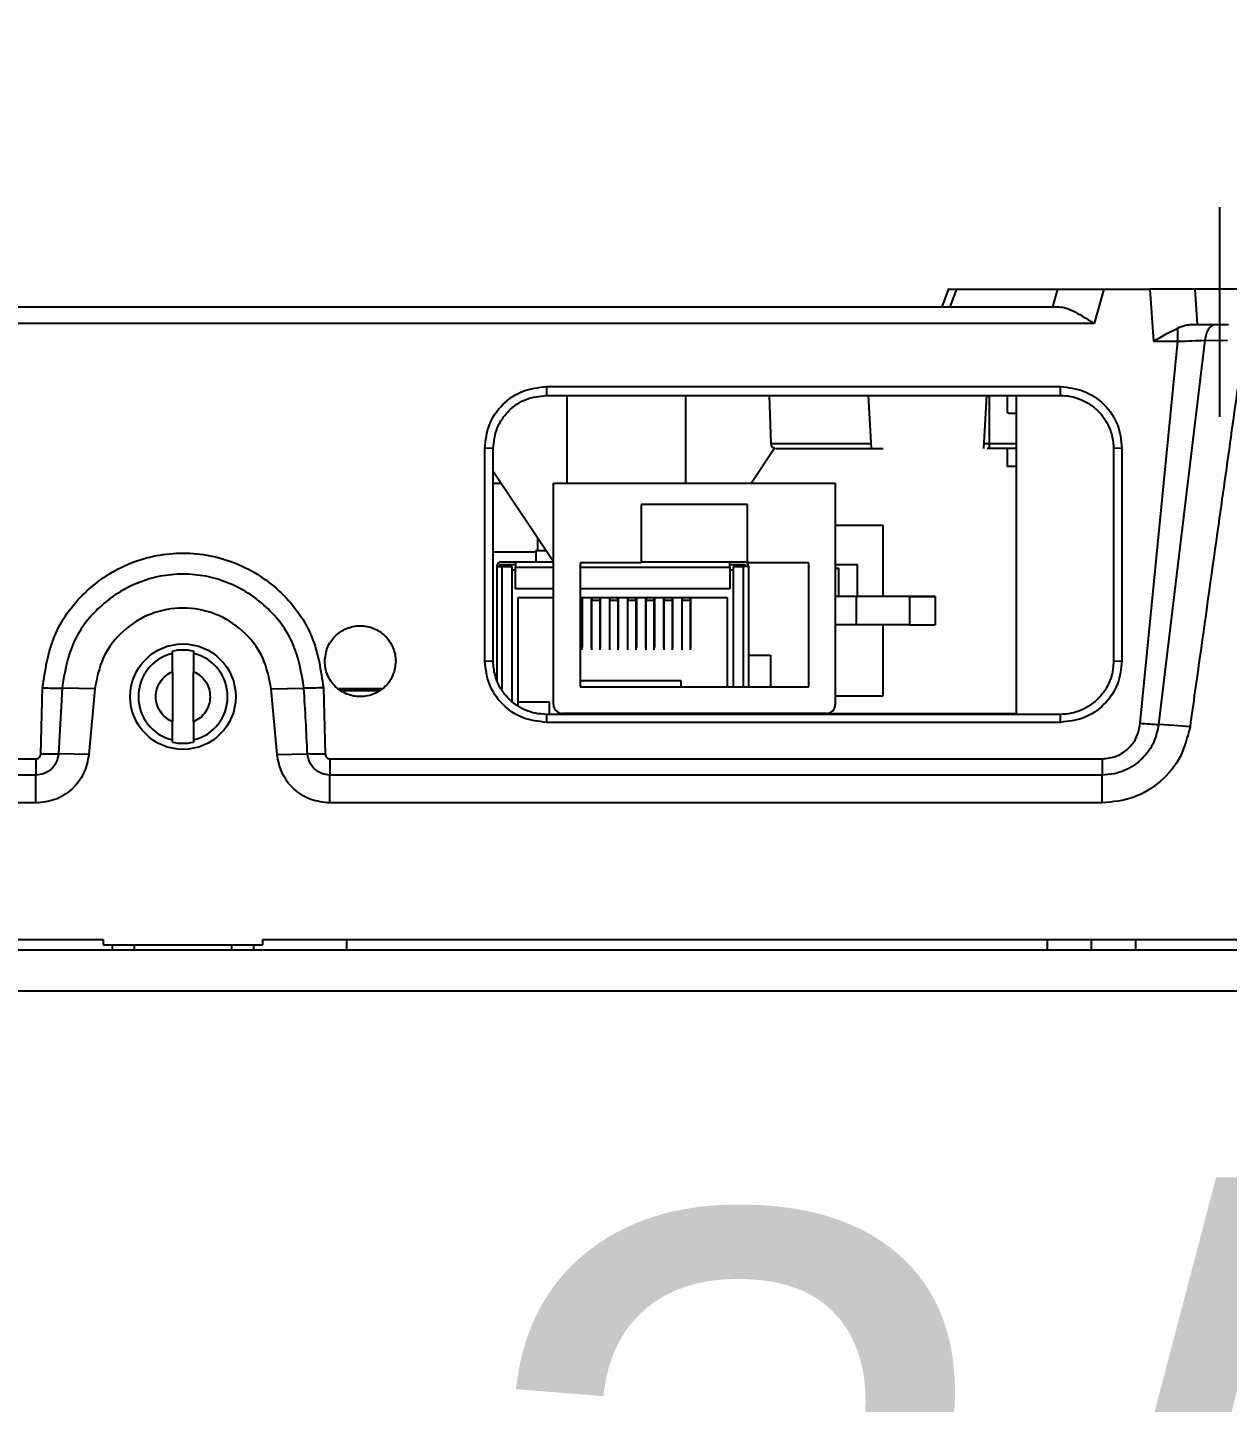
# Model space of a CAD drawing. Header units: millimetres. Extents: x 620 to 19791, y 2539 to 6969.
# Drawn here: x 7914 to 7981.7, y 3868.2 to 3945.7 of the extents above; entities that cross this region are included whole.
import ezdxf

# ---------------------------------------------------------------- set-up
doc = ezdxf.new("R2010")
doc.units = ezdxf.units.MM
doc.styles.get("Standard").update_dxf_attribs({"font": 'arial.ttf'})
doc.dimstyles.new('缩小5倍', dxfattribs={"dimtxt": 40, "dimasz": 20, "dimexe": 1, "dimexo": 0.2, "dimgap": 0, "dimtad": 1, "dimtoh": 1, "dimdec": 1, "dimzin": 9, "dimdsep": 46, "dimtxsty": 'Standard', "dimblk": '_FILLED', "dimcen": 0.2, "dimclrd": 256, "dimclre": 256, "dimclrt": 256, "dimadec": 1, "dimazin": 2, "dimtfac": 1, "dimtdec": 1, "dimtofl": 0, "dimtmove": 0, "dimatfit": 3, "dimldrblk": '_FILLED', "dimfxl": 1, "dimtolj": 1, "dimtzin": 0, "dimarcsym": 0})

# ---------------------------------------------------------------- blocks, each defined once
blk = doc.blocks.new('_FILLED')
at = {"color": 0, "linetype": 'ByBlock'}
blk.add_solid([(0, 0), (-1, 0.15), (-1, -0.15)], dxfattribs=at)
blk = doc.blocks.new('*D192')
at = {"lineweight": -2, "transparency": 16777216}
for p, q in [((7697.79, 3720.893), (7697.79, 3827.8)), ((7997.79, 3720.893), (7997.79, 3827.8)), ((7717.79, 3826.8), (7977.79, 3826.8))]:
    blk.add_line(p, q, dxfattribs=at)
at = {"layer": 'Defpoints', "color": 0, "transparency": 16777216}
for p in [(7997.79, 3826.8), (7697.79, 3720.693), (7997.79, 3720.693)]:
    blk.add_point(p, dxfattribs=at)
at = {"lineweight": -2, "transparency": 16777216, "xscale": 20, "yscale": 20, "zscale": 20, "rotation": 180}
blk.add_blockref('_FILLED', (7697.79, 3826.8), dxfattribs=at)
at = {"lineweight": -2, "transparency": 16777216, "xscale": 20, "yscale": 20, "zscale": 20}
blk.add_blockref('_FILLED', (7997.79, 3826.8), dxfattribs=at)
at = {"transparency": 16777216, "insert": (7847.79, 3852.693), "char_height": 40, "attachment_point": 5}
blk.add_mtext('\\A1;300mm [11 3/4"]', dxfattribs=at)

msp = doc.modelspace()

# ---------------------------------------------------------------- linework, layer by layer
at = {"color": 4}
msp.add_line((7981.29, 3923.77209), (7981.29, 3935.60384), dxfattribs=at)
at = {"color": 7, "linetype": 'Continuous', "lineweight": 25}
for p, q in [((7965.97248, 3930.99586), (7965.59277, 3929.9823)), ((7965.9727, 3930.99645), (7965.97248, 3930.99586)), ((7966.43561, 3930.98079), (7966.06098, 3929.98078)), ((7966.43561, 3930.98079), (7972.12803, 3930.98079)), ((7972.12803, 3930.98079), (7971.8437, 3929.98078)), ((7974.7481, 3930.98079), (7974.19434, 3929.03312)), ((7974.7481, 3930.98079), (7977.33798, 3930.98079)), ((7977.33798, 3930.98079), (7977.54544, 3928.0331)), ((7979.86598, 3930.98079), (7980.00672, 3928.98079)), ((7993.63869, 3930.98079), (7979.86598, 3930.98079)), ((7873.37672, 3929.98078), (7972.20326, 3929.98078)), ((7974.19434, 3929.03312), (7871.38564, 3929.03312)), ((7981.03801, 3928.98079), (7981.76378, 3928.98079)), ((7976.79102, 3906.47767), (7978.92151, 3928.03312)), ((7977.54544, 3928.0331), (7978.92151, 3928.03312)), ((7980.44031, 3928.08995), (7977.83046, 3906.4109)), ((7980.44006, 3928.08998), (7981.71588, 3928.07587)), ((7943.29045, 3925.48008), (7943.2898, 3924.98076)), ((7943.29045, 3925.48017), (7972.28963, 3925.48026)), ((7972.2902, 3924.98078), (7972.28963, 3925.48017)), ((7943.2898, 3924.98074), (7972.2902, 3924.98075)), ((7944.43589, 3924.98074), (7944.43589, 3920.03079)), ((7951.14409, 3924.98074), (7951.14409, 3920.03079)), ((7955.85984, 3924.98074), (7955.95449, 3922.27032)), ((7961.44722, 3924.98074), (7961.60462, 3921.97729)), ((7967.97536, 3921.97729), (7968.13277, 3924.98075)), ((7969.29, 3924.98075), (7969.29, 3923.97817)), ((7969.78999, 3924.98075), (7969.78999, 3906.98082)), ((7968.29, 3921.98079), (7968.29, 3922.27032)), ((7940.29, 3921.98058), (7939.81558, 3922.00395)), ((7939.81577, 3910.00775), (7939.81564, 3922.00395)), ((7940.28995, 3909.98099), (7940.28998, 3921.98058)), ((7954.8441, 3920.03079), (7956.14409, 3921.98079)), ((7968.29, 3921.98079), (7968.15055, 3921.98079)), ((7969.29, 3921.98079), (7969.29, 3920.97694)), ((7975.76431, 3922.00347), (7975.29001, 3921.98069)), ((7975.29003, 3921.98068), (7975.29003, 3909.98088)), ((7975.76426, 3922.00347), (7975.76433, 3910.00748)), ((7940.28998, 3920.69966), (7943.69, 3915.59963)), ((7940.29, 3920.03079), (7940.29, 3920.69963)), ((7940.28997, 3920.03079), (7940.73589, 3920.03079)), ((7943.69, 3907.53079), (7943.69, 3920.03079)), ((7943.69, 3920.03079), (7959.59, 3920.03079)), ((7959.59, 3920.03079), (7959.59, 3907.53079)), ((7954.64, 3918.83079), (7948.64, 3918.83079)), ((7948.64, 3918.83079), (7948.64, 3915.53079)), ((7954.64, 3915.53079), (7954.64, 3918.83079)), ((7962.2938, 3917.63079), (7959.59, 3917.63079)), ((7962.2938, 3913.63079), (7962.2938, 3917.63079)), ((7942.79, 3916.94963), (7942.79, 3916.23079)), ((7942.69, 3916.13079), (7940.28997, 3916.13079)), ((7942.69, 3916.23079), (7942.69, 3915.58079)), ((7942.69, 3916.23079), (7943.26923, 3916.23079)), ((7940.48999, 3915.33267), (7940.49012, 3915.33885)), ((7940.48999, 3915.33079), (7940.78999, 3915.33079)), ((7940.48999, 3915.33079), (7940.48999, 3908.90559)), ((7940.49012, 3915.33885), (7940.49051, 3915.34683)), ((7940.74, 3915.58079), (7941.54, 3915.58079)), ((7940.74, 3915.43079), (7941.54, 3915.43079)), ((7940.78999, 3915.33079), (7941.33999, 3915.33079)), ((7941.33999, 3915.33079), (7941.33999, 3907.72482)), ((7941.54, 3915.58079), (7943.69, 3915.58079)), ((7941.54, 3915.58079), (7941.54, 3915.43079)), ((7941.54, 3915.42765), (7941.54, 3915.28079)), ((7941.54, 3914.07079), (7941.54, 3915.28079)), ((7945.18999, 3915.53079), (7945.18999, 3908.53079)), ((7948.64, 3915.53079), (7945.18999, 3915.53079)), ((7948.64, 3915.58079), (7953.63999, 3915.58079)), ((7953.63999, 3915.28079), (7953.63999, 3915.58079)), ((7953.63999, 3915.58079), (7954.43999, 3915.58079)), ((7953.63999, 3915.43079), (7954.43999, 3915.43079)), ((7953.63999, 3915.28079), (7953.63999, 3914.07079)), ((7953.81501, 3915.58079), (7954.25555, 3915.58079)), ((7953.84, 3908.53079), (7953.84, 3915.33079)), ((7953.84, 3915.33079), (7954.39, 3915.33079)), ((7954.68999, 3915.33079), (7954.39, 3915.33079)), ((7958.08999, 3915.53079), (7954.64, 3915.53079)), ((7954.68999, 3915.33079), (7954.68999, 3908.53079)), ((7958.08999, 3908.53079), (7958.08999, 3915.53079)), ((7959.59, 3915.43079), (7960.85, 3915.43079)), ((7960.85, 3913.63079), (7960.85, 3915.43079)), ((7959.59, 3915.23079), (7959.79, 3915.23079)), ((7959.79, 3913.63079), (7959.79, 3915.23079)), ((7943.69, 3914.07079), (7941.54, 3914.07079)), ((7953.63999, 3914.07079), (7945.18999, 3914.07079)), ((7943.69, 3913.56079), (7941.67999, 3913.56079)), ((7941.67999, 3913.56079), (7941.67999, 3907.45959)), ((7953.5, 3913.56079), (7945.18999, 3913.56079)), ((7945.28099, 3913.56079), (7945.28099, 3913.43241)), ((7945.28099, 3913.43241), (7945.28099, 3910.63039)), ((7945.306, 3913.56079), (7945.306, 3910.76079)), ((7945.82599, 3913.56079), (7945.82599, 3910.76079)), ((7945.85099, 3913.56079), (7945.85099, 3913.43241)), ((7945.85099, 3913.43241), (7946.30099, 3913.43241)), ((7945.85099, 3910.63039), (7945.85099, 3913.43241)), ((7946.30099, 3913.56079), (7946.30099, 3913.43241)), ((7946.30099, 3913.43241), (7946.30099, 3910.63039)), ((7946.326, 3913.56079), (7946.326, 3910.76079)), ((7946.84599, 3913.56079), (7946.84599, 3910.76079)), ((7946.87099, 3913.56079), (7946.87099, 3913.43241)), ((7946.87099, 3913.43241), (7947.32099, 3913.43241)), ((7946.87099, 3910.63039), (7946.87099, 3913.43241)), ((7947.32099, 3913.43241), (7947.32099, 3913.56079)), ((7947.32099, 3913.43241), (7947.32099, 3910.63039)), ((7947.346, 3913.56079), (7947.346, 3910.76079)), ((7947.86599, 3913.56079), (7947.86599, 3910.76079)), ((7947.89099, 3913.56079), (7947.89099, 3913.43241)), ((7947.89099, 3913.43241), (7948.34099, 3913.43241)), ((7947.89099, 3910.63039), (7947.89099, 3913.43241)), ((7948.34099, 3913.43241), (7948.34099, 3913.56079)), ((7948.34099, 3913.43241), (7948.34099, 3910.63039)), ((7948.366, 3913.56079), (7948.366, 3910.76079)), ((7948.886, 3913.56079), (7948.886, 3910.76079)), ((7948.91099, 3913.56079), (7948.91099, 3913.43241)), ((7948.91099, 3913.43241), (7949.36099, 3913.43241)), ((7948.91099, 3910.63039), (7948.91099, 3913.43241)), ((7949.36099, 3913.56079), (7949.36099, 3913.43241)), ((7949.36099, 3913.43241), (7949.36099, 3910.63039)), ((7949.386, 3913.56079), (7949.386, 3910.76079)), ((7949.906, 3913.56079), (7949.906, 3910.76079)), ((7949.93099, 3913.56079), (7949.93099, 3913.43241)), ((7949.93099, 3913.43241), (7950.38099, 3913.43241)), ((7949.93099, 3910.63039), (7949.93099, 3913.43241)), ((7950.38099, 3913.56079), (7950.38099, 3913.43241)), ((7950.38099, 3913.43241), (7950.38099, 3910.63039)), ((7950.406, 3913.56079), (7950.406, 3910.76079)), ((7950.926, 3913.56079), (7950.926, 3910.76079)), ((7950.95099, 3913.56079), (7950.95099, 3913.43241)), ((7950.95099, 3913.43241), (7951.40099, 3913.43241)), ((7950.95099, 3910.63039), (7950.95099, 3913.43241)), ((7951.40099, 3913.56079), (7951.40099, 3913.43241)), ((7951.40099, 3913.43241), (7951.40099, 3910.63039)), ((7951.42599, 3913.56079), (7951.42599, 3910.76079)), ((7953.5, 3908.53079), (7953.5, 3913.56079)), ((7960.78999, 3913.63079), (7959.59, 3913.63079)), ((7960.78999, 3912.03079), (7960.78999, 3913.63079)), ((7963.78999, 3913.63079), (7960.78999, 3913.63079)), ((7963.78999, 3913.63079), (7965.2177, 3913.63079)), ((7965.2177, 3913.63079), (7963.78999, 3913.63079)), ((7963.78999, 3912.03079), (7963.78999, 3913.63079)), ((7965.2177, 3913.63079), (7965.2177, 3912.03079)), ((7960.78999, 3912.03079), (7959.59, 3912.03079)), ((7963.78999, 3912.03079), (7960.78999, 3912.03079)), ((7962.2938, 3908.03079), (7962.2938, 3912.03079)), ((7963.78999, 3912.03079), (7965.2177, 3912.03079)), ((7963.78999, 3912.03079), (7965.2177, 3912.03079)), ((7945.28099, 3910.76079), (7945.306, 3910.76079)), ((7945.82599, 3910.76079), (7945.85099, 3910.76079)), ((7946.30099, 3910.76079), (7946.326, 3910.76079)), ((7946.84599, 3910.76079), (7946.87099, 3910.76079)), ((7947.32099, 3910.76079), (7947.346, 3910.76079)), ((7947.86599, 3910.76079), (7947.89099, 3910.76079)), ((7948.34099, 3910.76079), (7948.366, 3910.76079)), ((7948.886, 3910.76079), (7948.91099, 3910.76079)), ((7949.36099, 3910.76079), (7949.386, 3910.76079)), ((7949.906, 3910.76079), (7949.93099, 3910.76079)), ((7950.38099, 3910.76079), (7950.406, 3910.76079)), ((7950.926, 3910.76079), (7950.95099, 3910.76079)), ((7951.40099, 3910.76079), (7951.42599, 3910.76079)), ((7922.18999, 3910.4257), (7922.18999, 3910.54363)), ((7923.39, 3910.54363), (7923.39, 3910.4257)), ((7939.8157, 3910.00774), (7940.28997, 3909.98099)), ((7954.68999, 3910.33079), (7955.93999, 3910.33079)), ((7955.93999, 3910.33079), (7955.93999, 3908.53079)), ((7975.29, 3909.98088), (7975.76442, 3910.00748)), ((7922.18999, 3909.39023), (7922.18999, 3906.57134)), ((7923.39, 3906.57134), (7923.39, 3909.39023)), ((7914.76357, 3904.74478), (7914.86841, 3908.4794)), ((7915.96473, 3908.45538), (7915.76463, 3904.74702)), ((7917.80903, 3908.41666), (7915.96473, 3908.45538)), ((7917.80905, 3908.41666), (7917.48556, 3904.71932)), ((7928.09444, 3904.71931), (7927.77095, 3908.41668)), ((7930.71159, 3908.47934), (7930.81647, 3904.74472)), ((7934.00177, 3908.43079), (7931.57696, 3908.43079)), ((7931.72843, 3908.33079), (7933.85268, 3908.33079)), ((7950.89, 3908.87079), (7945.18999, 3908.87079)), ((7945.18999, 3908.53079), (7958.08999, 3908.53079)), ((7950.89, 3908.53079), (7950.89, 3908.87079)), ((7941.67999, 3907.68079), (7943.44, 3907.68079)), ((7943.44, 3907.68079), (7943.44, 3906.98081)), ((7959.59, 3908.03079), (7962.2938, 3908.03079)), ((7972.29021, 3906.98082), (7943.2898, 3906.98081)), ((7943.2898, 3906.98078), (7943.29015, 3906.53107)), ((7959.08999, 3907.03079), (7944.18999, 3907.03079)), ((7944.28999, 3907.03079), (7944.28999, 3906.98081)), ((7950.89, 3906.98081), (7950.89, 3907.03079)), ((7951.73999, 3906.98081), (7951.73999, 3907.03079)), ((7953.5, 3906.98081), (7953.5, 3907.03079)), ((7954.68999, 3907.03079), (7954.68999, 3906.98081)), ((7959.08999, 3907.03079), (7961.78999, 3907.03079)), ((7961.78999, 3907.03079), (7964.79, 3907.03079)), ((7964.79, 3907.03079), (7967.78999, 3907.03079)), ((7967.78999, 3907.03079), (7969.78999, 3907.03079)), ((7972.28974, 3906.53115), (7972.29021, 3906.9808)), ((7972.28974, 3906.53107), (7943.29015, 3906.53099)), ((7922.18999, 3905.41794), (7922.18999, 3905.53587)), ((7923.39, 3905.53587), (7923.39, 3905.41794)), ((7870.92095, 3904.47198), (7914.49695, 3904.47198)), ((7914.49695, 3904.47198), (7914.49695, 3903.5593)), ((7917.48556, 3904.71932), (7915.76461, 3904.74702)), ((7931.08303, 3904.47198), (7931.08303, 3903.55931)), ((7931.08303, 3904.47198), (7974.64901, 3904.47198)), ((7974.64901, 3904.47198), (7974.64899, 3903.55931)), ((7914.49697, 3903.5593), (7870.931, 3903.55932)), ((7914.49697, 3901.98079), (7914.49697, 3903.5593)), ((7931.08302, 3901.98079), (7931.08303, 3903.55931)), ((7974.64899, 3903.55931), (7931.08303, 3903.55931)), ((7974.64907, 3901.98077), (7974.64899, 3903.55931)), ((7914.49697, 3901.98079), (7870.93093, 3901.98079)), ((7974.64907, 3901.98078), (7931.08302, 3901.98078)), ((7997.78999, 3893.68079), (7847.79, 3893.68079)), ((7857.79, 3894.28079), (7918.29, 3894.28079)), ((7918.29, 3894.28079), (7918.29, 3893.98079)), ((7918.29, 3893.98079), (7927.28999, 3893.98079)), ((7918.78999, 3893.98079), (7918.78999, 3893.68079)), ((7920.03999, 3893.98079), (7920.03999, 3893.68079)), ((7925.54, 3893.68079), (7925.54, 3893.98079)), ((7926.78999, 3893.68079), (7926.78999, 3893.98079)), ((7927.28999, 3894.28079), (7987.79, 3894.28079)), ((7927.28999, 3893.98079), (7927.28999, 3894.28079)), ((7932.04, 3893.68079), (7932.04, 3894.28079)), ((7971.54, 3894.28079), (7971.54, 3893.68079)), ((7974.04, 3893.68079), (7974.04, 3894.28079)), ((7976.53999, 3893.68079), (7976.53999, 3894.28079)), ((7847.79, 3891.38079), (7997.78999, 3891.38079))]:
    msp.add_line(p, q, dxfattribs=at)
at = {"color": 8, "linetype": 'Continuous', "lineweight": 25}
for p, q in [((7968.29, 3922.27032), (7968.29, 3924.98075)), ((7955.95449, 3922.27032), (7961.58927, 3922.27032)), ((7967.99072, 3922.27032), (7968.29, 3922.27032)), ((7968.29, 3922.27032), (7969.78999, 3922.27032)), ((7940.78999, 3908.41121), (7940.78999, 3915.33079)), ((7941.09, 3915.43079), (7941.09, 3915.33079)), ((7941.54, 3915.28079), (7943.69, 3915.28079)), ((7945.18999, 3915.28079), (7953.63999, 3915.28079)), ((7954.08999, 3915.33079), (7954.08999, 3915.43079)), ((7954.39, 3915.33079), (7954.39, 3908.53079)), ((7941.33999, 3915.13079), (7941.54, 3915.13079)), ((7953.63999, 3915.13079), (7953.84, 3915.13079)), ((7945.18999, 3913.43241), (7945.28099, 3913.43241)), ((7954.39, 3907.03079), (7954.39, 3906.98081))]:
    msp.add_line(p, q, dxfattribs=at)
at = {"color": 7, "linetype": 'Continuous', "lineweight": 25, "flags": 128}
for points in [[(7927.77094, 3908.41667), (7928.6931, 3908.43604), (7929.61525, 3908.45537)], [(7979.60095, 3906.28497), (7978.7157, 3906.34793), (7977.83046, 3906.4109)], [(7928.09443, 3904.71931), (7928.95486, 3904.73316), (7929.8153, 3904.74702)]]:
    msp.add_lwpolyline(points, dxfattribs=at)
at = {"color": 7, "linetype": 'Continuous', "lineweight": 25}
msp.add_circle((7922.79, 3907.98079), 2.975, dxfattribs=at)
for centre, radius, start, end in [((7956.25431, 3922.28079), 0.3, 182.0000003, 270), ((7940.74, 3915.33079), 0.25, 90, 180), ((7940.74, 3915.33079), 0.1, 90, 180), ((7941.09, 3915.13079), 0.3, 90, 138.1896851), ((7954.09, 3915.13079), 0.3, 41.8103149, 90), ((7954.44, 3915.33079), 0.25, 0, 90), ((7954.44, 3915.33079), 0.1, 0, 90), ((7922.79, 3907.98079), 2.63214, 76.8235225, 103.1764775), ((7922.79, 3907.98079), 2.51746, 103.7883003, 256.2116997), ((7922.79, 3907.98079), 2.51746, 283.7883003, 76.2116997), ((7944.19, 3907.53079), 0.5, 180, 270), ((7959.09, 3907.53079), 0.5, 270, 0), ((7922.79, 3907.98079), 2.63214, 256.8235225, 283.1764775)]:
    msp.add_arc(centre, radius, start, end, dxfattribs=at)
for points, knots in [([(7965.97123, 3930.98079), (7965.96978, 3930.98079), (7965.9342, 3930.98079), (7966.05883, 3930.98079), (7966.30939, 3930.98079), (7966.43561, 3930.98079)], [0, 0, 0, 0, 0.0205787, 0.50665488, 1, 1, 1, 1]), ([(7972.12803, 3930.98079), (7972.27921, 3930.98079), (7972.58382, 3930.98079), (7973.22848, 3930.98079), (7973.95828, 3930.98079), (7974.48454, 3930.98079), (7974.7481, 3930.98079)], [0, 0, 0, 0, 0.244036377, 0.49169317, 0.745425602, 1, 1, 1, 1]), ([(7979.86598, 3930.98078), (7979.72557, 3930.98092), (7979.43895, 3930.98121), (7978.8365, 3930.98181), (7978.1249, 3930.98125), (7977.60359, 3930.98094), (7977.33798, 3930.98079)], [0, 0, 0, 0, 0.23534461, 0.48040031, 0.7352563, 1, 1, 1, 1]), ([(7972.20326, 3929.98078), (7972.33721, 3929.96447), (7972.62973, 3929.92883), (7973.12455, 3929.69632), (7973.65694, 3929.38569), (7974.01432, 3929.15123), (7974.19434, 3929.03312)], [0, 0, 0, 0, 0.22341497, 0.48792385, 0.74205912, 1, 1, 1, 1]), ([(7977.54544, 3928.0331), (7977.79483, 3928.18322), (7978.26281, 3928.46491), (7978.71191, 3928.68147), (7978.92168, 3928.78263)], [0, 0, 0, 0, 0.53291848, 1, 1, 1, 1]), ([(7978.92151, 3928.03312), (7978.92151, 3928.10597), (7978.92151, 3928.25167), (7978.92153, 3928.45588), (7978.92154, 3928.6402), (7978.92155, 3928.7351), (7978.92156, 3928.78255)], [0, 0, 0, 0, 0.249998854, 0.499997836, 0.750002107, 1, 1, 1, 1]), ([(7978.92168, 3928.78263), (7979.04528, 3928.83728), (7979.28318, 3928.94247), (7979.50027, 3928.96835), (7979.60457, 3928.98079)], [0, 0, 0, 0, 0.51956877, 1, 1, 1, 1]), ([(7982.79012, 3928.98078), (7982.52725, 3927.10625), (7981.99923, 3923.34091), (7981.12188, 3917.09926), (7980.32045, 3911.40869), (7979.7868, 3907.60857), (7979.60093, 3906.28498)], [0, 0, 0, 0, 0.2477713, 0.49769385, 0.82504602, 1, 1, 1, 1]), ([(7979.60457, 3928.98079), (7979.8615, 3928.98079), (7980.37538, 3928.98079), (7980.81713, 3928.98079), (7981.03801, 3928.98079)], [0, 0, 0, 0, 0.49999552, 1, 1, 1, 1]), ([(7981.03801, 3928.97991), (7980.96599, 3928.96336), (7980.82134, 3928.9301), (7980.63683, 3928.72438), (7980.49332, 3928.4424), (7980.45776, 3928.20713), (7980.44006, 3928.08998)], [0, 0, 0, 0, 0.24897801, 0.50008091, 0.75108447, 1, 1, 1, 1]), ([(7978.92151, 3928.03312), (7979.19515, 3928.04478), (7979.74191, 3928.06806), (7980.20726, 3928.08273), (7980.43972, 3928.09005)], [0, 0, 0, 0, 0.50046943, 1, 1, 1, 1]), ([(7939.81564, 3922.00395), (7939.86786, 3922.45193), (7939.97376, 3923.36034), (7940.77151, 3924.5209), (7941.93221, 3925.31998), (7942.84181, 3925.42726), (7943.29045, 3925.48017)], [0, 0, 0, 0, 0.24655671, 0.4999723, 0.75337372, 1, 1, 1, 1]), ([(7972.28963, 3925.48026), (7972.73821, 3925.42732), (7973.64771, 3925.32), (7974.80831, 3924.52101), (7975.60629, 3923.36036), (7975.71207, 3922.45169), (7975.76426, 3922.00347)], [0, 0, 0, 0, 0.2465783, 0.49993956, 0.75333858, 1, 1, 1, 1]), ([(7940.29, 3921.98058), (7940.33386, 3922.37397), (7940.40519, 3923.01383), (7940.80998, 3923.70173), (7941.3195, 3924.29297), (7942.11352, 3924.84693), (7942.89803, 3924.9362), (7943.2898, 3924.98079)], [0, 0, 0, 0, 0.25020371, 0.40696908, 0.50115468, 0.75088685, 1, 1, 1, 1]), ([(7972.2902, 3924.98079), (7972.48016, 3924.97022), (7972.88886, 3924.94749), (7973.4956, 3924.75295), (7974.05812, 3924.43262), (7974.64186, 3923.90785), (7975.07773, 3923.20608), (7975.27027, 3922.4881), (7975.28501, 3922.10899), (7975.29, 3921.98069)], [0, 0, 0, 0, 0.12098586, 0.260290016, 0.401762165, 0.531140512, 0.757926948, 0.918075249, 1, 1, 1, 1]), ([(7969.35376, 3923.98079), (7969.33953, 3923.98079), (7969.30414, 3923.98079), (7969.60818, 3923.98079), (7969.78999, 3923.98079)], [0, 0, 0, 0, 0.40200881, 1, 1, 1, 1]), ([(7956.2543, 3921.98079), (7956.33493, 3921.98079), (7956.45897, 3921.98079), (7957.21159, 3921.98079), (7957.99056, 3921.98079), (7958.95752, 3921.98079), (7960.36274, 3921.98079), (7961.53073, 3921.98079), (7962.29, 3921.98079)], [0, 0, 0, 0, 0.23945674, 0.36836112, 0.50000015, 0.63163917, 0.76054356, 1, 1, 1, 1]), ([(7969.78999, 3921.98079), (7969.69012, 3921.98079), (7969.20842, 3921.98079), (7968.6961, 3921.98079), (7968.29, 3921.98079)], [0, 0, 0, 0, 0.20732989, 1, 1, 1, 1]), ([(7969.29, 3920.98079), (7969.31607, 3920.98079), (7969.35017, 3920.98079), (7969.70619, 3920.98079), (7969.78999, 3920.98079)], [0, 0, 0, 0, 0.76460316, 1, 1, 1, 1]), ([(7914.86841, 3908.4794), (7915.01504, 3909.46822), (7915.31138, 3911.46663), (7917.14834, 3913.99985), (7919.74679, 3915.69393), (7922.81179, 3916.27529), (7925.87076, 3915.67756), (7928.45743, 3913.97389), (7930.27418, 3911.44601), (7930.56704, 3909.45974), (7930.71159, 3908.47934)], [0, 0, 0, 0, 0.12294045, 0.24846288, 0.37533724, 0.50077467, 0.62650027, 0.75301443, 0.87809162, 1, 1, 1, 1]), ([(7929.61525, 3908.45537), (7929.47151, 3909.31423), (7929.18454, 3911.02877), (7927.57972, 3913.15874), (7925.3729, 3914.56564), (7922.79, 3915.05565), (7920.2071, 3914.56564), (7918.00028, 3913.15875), (7916.39545, 3911.02879), (7916.10847, 3909.31424), (7915.96472, 3908.45538)], [0, 0, 0, 0, 0.12554098, 0.25061967, 0.37538692, 0.49999964, 0.62461231, 0.74937946, 0.8744584, 1, 1, 1, 1]), ([(7927.77095, 3908.41668), (7927.64843, 3909.0316), (7927.40414, 3910.25772), (7926.22581, 3911.7638), (7924.63499, 3912.75171), (7922.79001, 3913.09522), (7920.94502, 3912.75171), (7919.35421, 3911.7638), (7918.17586, 3910.25773), (7917.93157, 3909.03159), (7917.80905, 3908.41666)], [0, 0, 0, 0, 0.12606438, 0.25136457, 0.37584034, 0.49999975, 0.62415816, 0.74863393, 0.87393483, 1, 1, 1, 1]), ([(7930.79012, 3909.98076), (7930.82022, 3910.24348), (7930.88017, 3910.76672), (7931.34142, 3911.42988), (7931.99834, 3911.87368), (7932.78188, 3912.03234), (7933.56602, 3911.87972), (7934.23559, 3911.43906), (7934.60628, 3910.88297), (7934.76841, 3910.37851), (7934.78268, 3910.11412), (7934.78988, 3909.98081)], [0, 0, 0, 0, 0.1254409, 0.24983013, 0.37360308, 0.49841297, 0.62313866, 0.74755846, 0.87324335, 0.93608891, 1, 1, 1, 1]), ([(7922.18999, 3909.39023), (7922.18999, 3909.51516), (7922.18999, 3909.76534), (7922.18999, 3910.0896), (7922.18999, 3910.33072), (7922.18999, 3910.39435), (7922.18999, 3910.4257)], [0, 0, 0, 0, 0.259321239, 0.519283593, 0.763134182, 1, 1, 1, 1]), ([(7923.39, 3910.4257), (7923.39, 3910.39567), (7923.39, 3910.33562), (7923.39, 3910.11632), (7923.39, 3909.82738), (7923.39, 3909.57009), (7923.39, 3909.42242), (7923.39, 3909.39023)], [0, 0, 0, 0, 0.2295665, 0.45902525, 0.69171507, 0.93279534, 1, 1, 1, 1]), ([(7934.78988, 3909.98081), (7934.75978, 3909.71809), (7934.69983, 3909.19486), (7934.23858, 3908.53169), (7933.58165, 3908.08789), (7932.79811, 3907.92923), (7932.01397, 3908.08185), (7931.34439, 3908.52251), (7930.97371, 3909.0786), (7930.81157, 3909.58306), (7930.79731, 3909.84746), (7930.79012, 3909.98076)], [0, 0, 0, 0, 0.12544066, 0.24982953, 0.37360232, 0.49841197, 0.62313982, 0.7475593, 0.87324383, 0.93608927, 1, 1, 1, 1]), ([(7943.29015, 3906.53099), (7942.84152, 3906.58386), (7941.93196, 3906.69106), (7940.7716, 3907.49039), (7939.97363, 3908.6509), (7939.86792, 3909.55953), (7939.81577, 3910.00775)], [0, 0, 0, 0, 0.24660285, 0.49996065, 0.75333856, 1, 1, 1, 1]), ([(7943.2898, 3906.98079), (7943.08351, 3906.99309), (7942.68354, 3907.01693), (7942.10619, 3907.20426), (7941.56342, 3907.49985), (7940.96989, 3908.01205), (7940.62722, 3908.54688), (7940.45551, 3908.99282), (7940.33459, 3909.36375), (7940.30943, 3909.71201), (7940.29, 3909.98099)], [0, 0, 0, 0, 0.13131446, 0.25460035, 0.38349072, 0.52340237, 0.75148432, 0.77836265, 0.82881686, 1, 1, 1, 1]), ([(7975.76433, 3910.00748), (7975.71216, 3909.55941), (7975.60638, 3908.65095), (7974.80854, 3907.49051), (7973.64813, 3906.69108), (7972.73845, 3906.58393), (7972.28974, 3906.53107)], [0, 0, 0, 0, 0.246595918, 0.499968775, 0.753350855, 1, 1, 1, 1]), ([(7975.29, 3909.98088), (7975.27021, 3909.70961), (7975.24455, 3909.3579), (7975.12109, 3908.98294), (7974.94716, 3908.53666), (7974.6032, 3908.00453), (7974.01128, 3907.49653), (7973.47068, 3907.20309), (7972.89517, 3907.01676), (7972.49596, 3906.99302), (7972.29021, 3906.98079)], [0, 0, 0, 0, 0.17263112, 0.22382439, 0.25144946, 0.47876057, 0.61779804, 0.7458738, 0.86902759, 1, 1, 1, 1]), ([(7922.18999, 3906.57134), (7922.06053, 3906.63966), (7921.79588, 3906.77931), (7921.4937, 3907.12481), (7921.30085, 3907.53635), (7921.23726, 3907.98079), (7921.30085, 3908.42522), (7921.4937, 3908.83677), (7921.79588, 3909.18227), (7922.06053, 3909.32192), (7922.18999, 3909.39023)], [0, 0, 0, 0, 0.1222941, 0.2499984, 0.37770393, 0.50000013, 0.62229607, 0.7500016, 0.8777059, 1, 1, 1, 1]), ([(7923.39, 3909.39023), (7923.52094, 3909.32105), (7923.78876, 3909.17954), (7924.09081, 3908.8284), (7924.29003, 3908.41025), (7924.3113, 3908.10809), (7924.32171, 3907.96036)], [0, 0, 0, 0, 0.244463995, 0.500000758, 0.755533765, 1, 1, 1, 1]), ([(7914.86841, 3908.4794), (7915.05862, 3908.47353), (7915.43851, 3908.46181), (7915.78948, 3908.45752), (7915.96472, 3908.45538)], [0, 0, 0, 0, 0.50070113, 1, 1, 1, 1]), ([(7930.71159, 3908.47934), (7930.52164, 3908.47348), (7930.14175, 3908.46175), (7929.79075, 3908.4575), (7929.61525, 3908.45537)], [0, 0, 0, 0, 0.500002083, 1, 1, 1, 1]), ([(7929.8153, 3904.74702), (7929.78339, 3905.36455), (7929.71951, 3906.60082), (7929.65003, 3907.83679), (7929.61525, 3908.45537)], [0, 0, 0, 0, 0.499517595, 1, 1, 1, 1]), ([(7924.32171, 3907.96036), (7924.30795, 3907.81613), (7924.27984, 3907.52144), (7924.07856, 3907.11646), (7923.78022, 3906.77659), (7923.51822, 3906.63879), (7923.39, 3906.57134)], [0, 0, 0, 0, 0.24471552, 0.49999859, 0.75528306, 1, 1, 1, 1]), ([(7922.18999, 3905.53587), (7922.18999, 3905.5659), (7922.18999, 3905.62596), (7922.18999, 3905.84525), (7922.18999, 3906.1342), (7922.18999, 3906.39148), (7922.18999, 3906.53915), (7922.18999, 3906.57134)], [0, 0, 0, 0, 0.22956654, 0.45902573, 0.69171503, 0.93279533, 1, 1, 1, 1]), ([(7923.39, 3906.57134), (7923.39, 3906.44641), (7923.39, 3906.19623), (7923.39, 3905.87197), (7923.39, 3905.63086), (7923.39, 3905.56722), (7923.39, 3905.53587)], [0, 0, 0, 0, 0.25932128, 0.5192831, 0.76313415, 1, 1, 1, 1]), ([(7977.83046, 3906.4109), (7977.76087, 3906.07663), (7977.61491, 3905.37556), (7976.95014, 3904.44036), (7976.11798, 3903.86761), (7975.31114, 3903.59976), (7974.87237, 3903.57296), (7974.64899, 3903.55931)], [0, 0, 0, 0, 0.21828374, 0.45780194, 0.71789247, 0.85637864, 1, 1, 1, 1]), ([(7974.64901, 3904.47198), (7974.92003, 3904.50205), (7975.46148, 3904.56214), (7976.15112, 3905.02426), (7976.64844, 3905.68269), (7976.74359, 3906.21324), (7976.79102, 3906.47767)], [0, 0, 0, 0, 0.25134957, 0.50215728, 0.75187272, 1, 1, 1, 1]), ([(7979.60093, 3906.28498), (7979.45528, 3905.702), (7979.16439, 3904.53773), (7977.9931, 3903.13365), (7976.43993, 3902.16873), (7975.24651, 3902.04348), (7974.64907, 3901.98078)], [0, 0, 0, 0, 0.25037427, 0.50002924, 0.74970755, 1, 1, 1, 1]), ([(7976.79102, 3906.47767), (7976.97143, 3906.4645), (7977.33017, 3906.43831), (7977.66434, 3906.42), (7977.83046, 3906.4109)], [0, 0, 0, 0, 0.50289253, 1, 1, 1, 1]), ([(7914.49695, 3904.47198), (7914.53101, 3904.47549), (7914.59944, 3904.48255), (7914.68666, 3904.54359), (7914.73815, 3904.61638), (7914.76163, 3904.68662), (7914.76292, 3904.72523), (7914.76357, 3904.74478)], [0, 0, 0, 0, 0.23938115, 0.48091963, 0.72693662, 0.86177314, 1, 1, 1, 1]), ([(7915.76461, 3904.74702), (7915.73598, 3904.58903), (7915.67879, 3904.27341), (7915.38475, 3903.8814), (7914.97454, 3903.61385), (7914.65621, 3903.57749), (7914.49697, 3903.5593)], [0, 0, 0, 0, 0.25047523, 0.50035306, 0.75006415, 1, 1, 1, 1]), ([(7917.48556, 3904.71932), (7917.41224, 3904.35395), (7917.26431, 3903.61685), (7916.55618, 3902.70859), (7915.59251, 3902.09854), (7914.85676, 3902.01946), (7914.49697, 3901.98079)], [0, 0, 0, 0, 0.24972797, 0.50381158, 0.7573517, 1, 1, 1, 1]), ([(7914.76357, 3904.74478), (7914.93582, 3904.74723), (7915.28037, 3904.75215), (7915.60319, 3904.74873), (7915.76463, 3904.74702)], [0, 0, 0, 0, 0.49993974, 1, 1, 1, 1]), ([(7931.08302, 3901.98079), (7930.71282, 3902.02197), (7929.96587, 3902.10506), (7928.99939, 3902.73098), (7928.3073, 3903.63778), (7928.16436, 3904.36406), (7928.09444, 3904.71931)], [0, 0, 0, 0, 0.24962106, 0.50365894, 0.75722489, 1, 1, 1, 1]), ([(7931.08303, 3903.55929), (7930.92379, 3903.57747), (7930.60544, 3903.6138), (7930.19519, 3903.88134), (7929.90112, 3904.27337), (7929.84393, 3904.58901), (7929.8153, 3904.74702)], [0, 0, 0, 0, 0.24993309, 0.49963989, 0.74952039, 1, 1, 1, 1]), ([(7930.81653, 3904.74485), (7930.65629, 3904.7433), (7930.31287, 3904.74), (7929.98847, 3904.74459), (7929.81544, 3904.74703)], [0, 0, 0, 0, 0.46659542, 1, 1, 1, 1]), ([(7930.81647, 3904.74472), (7930.82015, 3904.71366), (7930.82802, 3904.64726), (7930.87305, 3904.5717), (7930.92646, 3904.52089), (7930.97566, 3904.49279), (7931.02869, 3904.47425), (7931.06504, 3904.47273), (7931.08303, 3904.47198)], [0, 0, 0, 0, 0.22098508, 0.47253104, 0.60506898, 0.74263328, 0.87254885, 1, 1, 1, 1])]:
    msp.add_open_spline(points, degree=3, knots=knots, dxfattribs=at)

# ---------------------------------------------------------------- dimensions: what is measured, and where the dimension line sits
dim = msp.add_linear_dim(base=(7997.79, 3826.79989), p1=(7697.79, 3720.693), p2=(7997.79, 3720.693), dimstyle='缩小5倍', override={"dimpost": 'mm'})
dim.commit()
dim.dimension.update_dxf_attribs({"geometry": '*D192', "text_midpoint": (7847.79, 3826.79989), "dimtype": 160})

doc.saveas('drawing.dxf')
